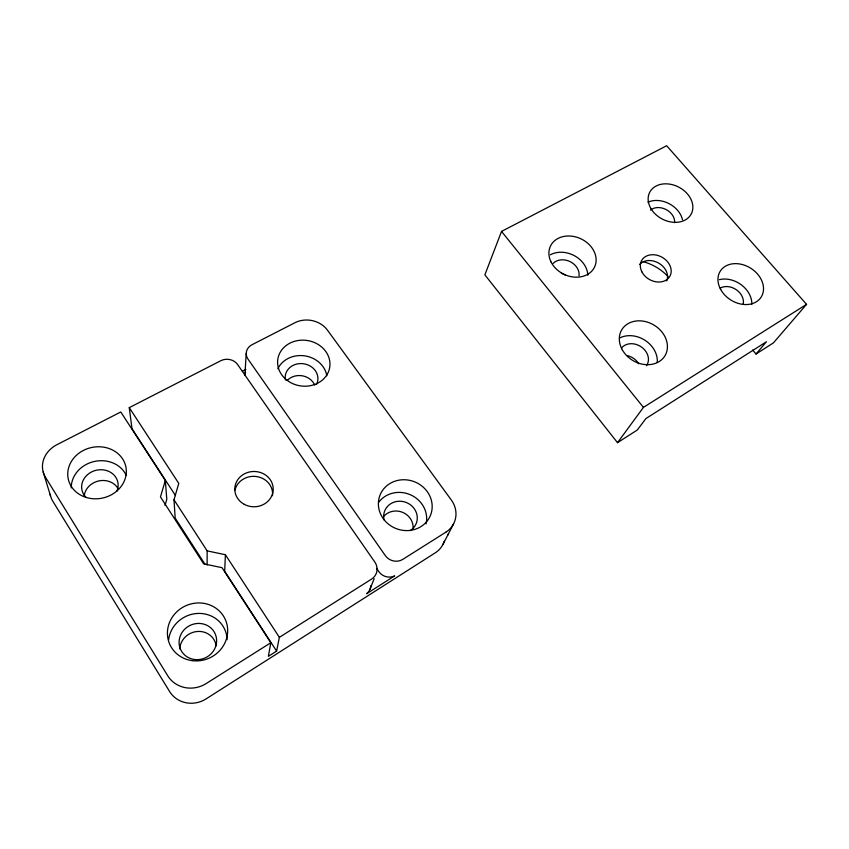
<?xml version="1.0" encoding="UTF-8"?>
<svg xmlns="http://www.w3.org/2000/svg" width="849" height="849" viewBox="0 0 849 849"><rect width="100%" height="100%" fill="white"/><g stroke="black" fill="none" stroke-linecap="round" stroke-linejoin="round"><path stroke-width="1.27" d="M207.124 564.988L207.156 550.884L174.003 499.806L178.768 483.389L129.26 407.637L220.761 360.74A12.31 10.719 2.5 0 1 237.614 364.529L374.876 562.134A12.831 12.247 18.2 0 1 371.533 579.124L279.374 637.334L276.615 651.098L268.369 656.341L270.81 642.735L222.013 567.673L203.664 563.832L160.461 496.909L165.322 480.492L120.781 411.977L56.936 444.696A27.115 23.57 -12.9 0 0 45.528 477.35L167.741 675.783A28.293 26.701 -30 0 0 206.243 683.519L270.81 642.735M207.156 550.884L225.399 554.726L224.677 571.228L276.615 651.098M246.221 353.471L244.852 375.523A11.706 10.252 4.6 0 1 245.552 372.149M165.003 505.505L166.797 499.361L165.322 480.492M756.034 354.012L773.45 342.858L806.55 304.356L666.667 145.741L501.526 231.406L484.875 274.853L617.52 442.669L637.291 430.008L645.909 418.568L766.424 341.754L756.034 354.012L752.607 349.99M369.877 589.535L374.154 578.731M442.838 544.655L448.516 533.618M447.667 535.273L453.621 523.791M617.52 442.669L643.436 407.382L806.55 304.356M242.368 371.257L245.86 369.442M501.526 231.406L643.436 407.382M376.606 568.406L378.877 571.674A12.215 11.599 23.4 0 0 394.636 575.909L366.609 593.738A12.364 11.886 17.8 0 0 370.875 585.683M225.399 554.726L279.374 637.334M175.478 495.561L131.977 428.66L129.26 407.637M204.98 564.256L175.17 518.092L174.003 499.806M43.172 471.948L50.579 496.071M234.961 490.138A19.039 17.511 -0.3 0 1 256.6 476.554A19.039 17.511 -0.3 0 1 272.497 495.667M50.165 494.224A25.895 22.7 -14.3 0 0 52.84 501.271L169.577 691.489A27.009 25.512 -33.2 0 0 206.233 698.812L435.431 552.731A23.751 22.148 26.1 0 0 444.218 541.259M71.252 487.91A28.696 25.332 -12.9 0 1 94.122 461.516A28.696 25.332 -12.9 0 1 126.225 475.291M85.823 497.143A18.37 16.216 -12.9 0 1 86.036 476.087A18.37 16.216 -12.9 0 1 109.33 471.641A18.37 16.216 -12.9 0 1 116.865 491.231M378.643 502.353A26.521 24.674 21.8 0 1 410.757 494.925A26.521 24.674 21.8 0 1 426.071 523.865M384.024 519.737A16.969 15.791 21.8 0 1 394.774 501.918A16.969 15.791 21.8 0 1 415.384 510.525A16.969 15.791 21.8 0 1 410.163 530.657M168.622 639.806A29.651 27.996 -26 0 1 199.027 613.413A29.651 27.996 -26 0 1 227.097 639.679M277.856 368.731A25.65 22.562 8.5 0 1 304.674 355.848A25.65 22.562 8.5 0 1 326.823 375.789M285.423 380.012A16.418 14.433 8.5 0 1 303.433 363.733A16.418 14.433 8.5 0 1 316.613 384.236M84.231 495.89A17.999 15.94 -13.6 0 1 99.259 480.831A17.999 15.94 -13.6 0 1 118.467 489.374M287.578 380.129A16.11 14.242 8.2 0 1 314.682 384.99M179.691 648.933A18.593 17.564 -27.5 0 1 197.244 631.486A18.593 17.564 -27.5 0 1 216.208 645.781M383.78 516.319A16.64 15.547 21.8 0 1 402.681 512.371A16.64 15.547 21.8 0 1 413.102 528.577M627.538 355.678A15.07 12.512 31.5 0 1 638.713 363.818M621.818 347.634A15.335 12.65 31.4 0 1 641.642 347.156A15.335 12.65 31.4 0 1 646.556 365.632M561.401 273.293A14.613 11.95 25.3 0 1 565.954 275.479M553.177 263.36A14.868 12.077 25.2 0 1 569.976 261.556A14.868 12.077 25.2 0 1 579.039 275.755M650.493 210.117A14.274 11.058 27.7 0 1 666.062 209.533A14.274 11.058 27.7 0 1 674.637 222.618M720.228 288.161A14.741 11.536 32.5 0 1 736.508 289.87A14.741 11.536 32.5 0 1 743.108 304.377M643.245 261.725A42.747 34.395 29.2 0 1 667.961 276.477M550.396 254.774A23.889 19.41 25.2 0 1 574.518 255.772A23.889 19.41 25.2 0 1 587.816 275.214M647.904 202.189A22.944 17.765 27.7 0 1 682.49 219.721M619.674 337.998A24.653 20.334 31.4 0 1 645.113 340.364A24.653 20.334 31.4 0 1 657.264 362.491M719.358 279.661A23.698 18.54 32.5 0 1 751.821 304.313M639.658 264.347A16.046 12.746 29 0 1 659.195 263.413A16.046 12.746 29 0 1 666.741 280.955M445.916 532.143L402.861 559.332A12.671 11.939 23.3 0 1 385.319 555.596L248.025 359.148A12.119 10.517 5.3 0 1 251.973 344.747L294.943 322.726A23.772 20.556 9.4 0 1 327.47 330.176L451.339 500.04A24.833 22.923 25.7 0 1 445.916 532.143M244.236 504.327A19.219 17.649 0 0 0 273.219 489.311A19.219 17.649 0 0 0 244.554 473.763A19.219 17.649 0 0 0 244.236 504.327M86.343 497.493A29.439 25.863 -12 0 0 126.002 467.544A29.439 25.863 -12 0 0 78.755 453.334A29.439 25.863 -12 0 0 86.343 497.493M192.15 660.639A30.415 28.686 -24.1 0 0 225.919 620.98A30.415 28.686 -24.1 0 0 174.565 614.156A30.415 28.686 -24.1 0 0 192.15 660.639M384.268 519.97A27.179 25.141 21.8 0 0 430.337 515.683A27.179 25.141 21.8 0 0 401.227 479.855A27.179 25.141 21.8 0 0 384.268 519.97M286.983 380.225A26.266 22.944 8.9 0 0 329.592 368.063A26.266 22.944 8.9 0 0 294.783 341.245A26.266 22.944 8.9 0 0 286.983 380.225M194.485 659.514A18.975 17.914 -26 0 0 215.54 634.691A18.975 17.914 -26 0 0 183.543 630.457A18.975 17.914 -26 0 0 194.485 659.514M621.712 348.716A25.205 20.62 31.1 0 0 663.292 358.066A25.205 20.62 31.1 0 0 645.07 321.495A25.205 20.62 31.1 0 0 621.712 348.716M720.652 289.413A24.207 18.752 32.3 0 0 760.099 298.551A24.207 18.752 32.3 0 0 741.464 264.326A24.207 18.752 32.3 0 0 720.652 289.413M650.483 207.772A23.422 17.967 27.6 0 0 689.155 216.93A23.422 17.967 27.6 0 0 671.867 184.562A23.422 17.967 27.6 0 0 650.483 207.772M550.98 261.832A24.409 19.665 25.2 0 0 591.689 271.213A24.409 19.665 25.2 0 0 574.869 236.701A24.409 19.665 25.2 0 0 550.98 261.832M641.876 271.85A16.173 12.799 29 0 0 668.566 278.09A16.173 12.799 29 0 0 656.839 255.199A16.173 12.799 29 0 0 641.876 271.85"/></g></svg>
